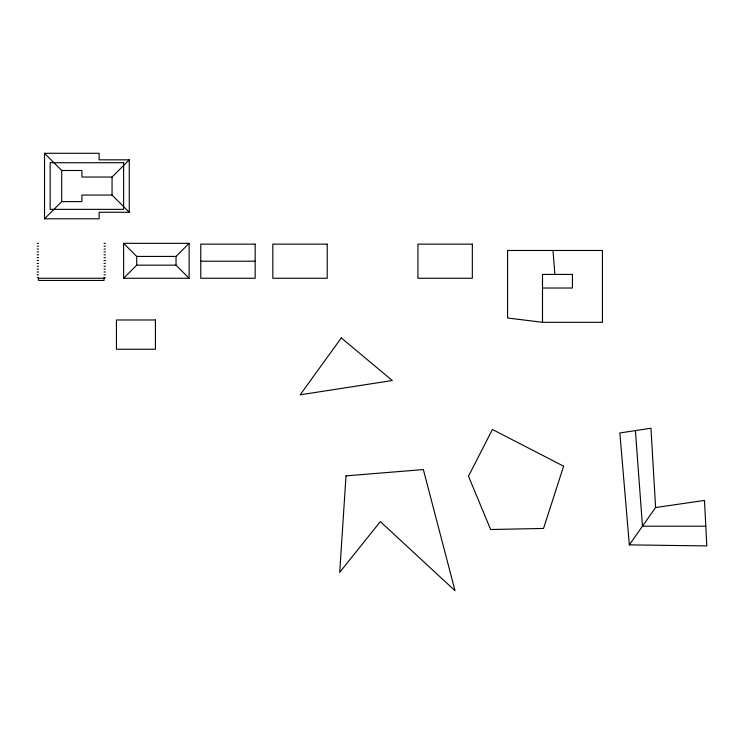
<?xml version="1.0" encoding="UTF-8"?>
<svg xmlns="http://www.w3.org/2000/svg" width="744" height="744" viewBox="0 0 744 744"><rect width="100%" height="100%" fill="white"/><g stroke="black" fill="none" stroke-linecap="round" stroke-linejoin="round"><path stroke-width="1.12" d="M629.34 544.868L655.594 507.538L650.963 428.228L619.845 432.971L629.34 544.868L706.8 545.919L704.494 500.424L655.594 507.538M44.519 218.801L61.715 201.605L61.715 170.488L44.519 153.292L99.119 153.292L99.119 159.839L129.251 159.839L129.251 212.254L99.119 212.254L99.119 218.801L44.519 218.801L44.519 153.292M61.715 170.488L81.924 170.488L81.924 177.035L112.056 177.035L129.251 159.839M123.616 278.265L136.719 265.162L176.03 265.162L189.125 278.265L189.125 243.325L123.616 243.325L123.616 278.265L189.125 278.265M123.616 243.325L136.719 256.429L176.03 256.429L189.125 243.325M129.251 212.254L112.056 195.058L81.924 195.058L81.924 201.605L61.715 201.605M37.2 243.325L38.511 243.325M104.03 243.325L105.332 243.325M37.2 246.19L38.511 246.19M104.03 246.19L105.332 246.19M37.2 249.054L38.511 249.054M104.03 249.054L105.332 249.054M37.2 251.918L38.511 251.918M104.03 251.918L105.332 251.918M37.2 254.792L38.511 254.792M104.03 254.792L105.332 254.792M37.2 257.657L38.511 257.657M104.03 257.657L105.332 257.657M37.2 260.521L38.511 260.521M104.03 260.521L105.332 260.521M200.768 261.209L255.173 261.209M37.2 263.385L38.511 263.385M104.03 263.385L105.332 263.385M37.2 266.25L38.511 266.25M104.03 266.25L105.332 266.25M37.2 269.114L38.511 269.114M104.03 269.114L105.332 269.114M37.2 271.988L38.511 271.988M104.03 271.988L105.332 271.988M37.2 274.852L38.511 274.852M104.03 274.852L105.332 274.852M37.2 277.717L38.511 277.717M104.03 277.717L105.332 277.717M542.497 288.021L572.443 288.021L572.443 274.424L542.497 274.424L542.497 322.319L602.445 322.319L602.445 250.477L507.585 250.477L507.585 317.976L542.497 322.319M705.796 526.203L642.472 526.203L635.404 430.599M552.978 250.477L554.894 274.424M176.03 256.429L176.03 265.162M136.719 256.429L136.719 265.162M112.056 177.035L112.056 195.058M346.016 475.862L339.701 572.35L380.324 521.609L455.03 590.708L423.355 469.576L346.016 475.862M563.617 466.19L543.539 528.445L490.64 529.505L468.488 476.225L492.416 429.465L563.617 466.19M341.291 337.934L300.167 394.813L392.283 380.519L341.291 337.934M123.616 162.722L50.164 162.722L50.164 209.362L123.616 209.362L123.616 162.722M255.173 244.144L200.768 244.144L200.768 278.265L255.173 278.265L255.173 244.144M327.211 244.144L272.816 244.144L272.816 278.265L327.211 278.265L327.211 244.144M472.338 244.144L417.933 244.144L417.933 278.265L472.338 278.265L472.338 244.144M104.03 278.265L38.511 278.265L38.511 280.451L104.03 280.451L104.03 278.265M155.431 319.985L116.445 319.985L116.445 349.224L155.431 349.224L155.431 319.985"/></g></svg>
